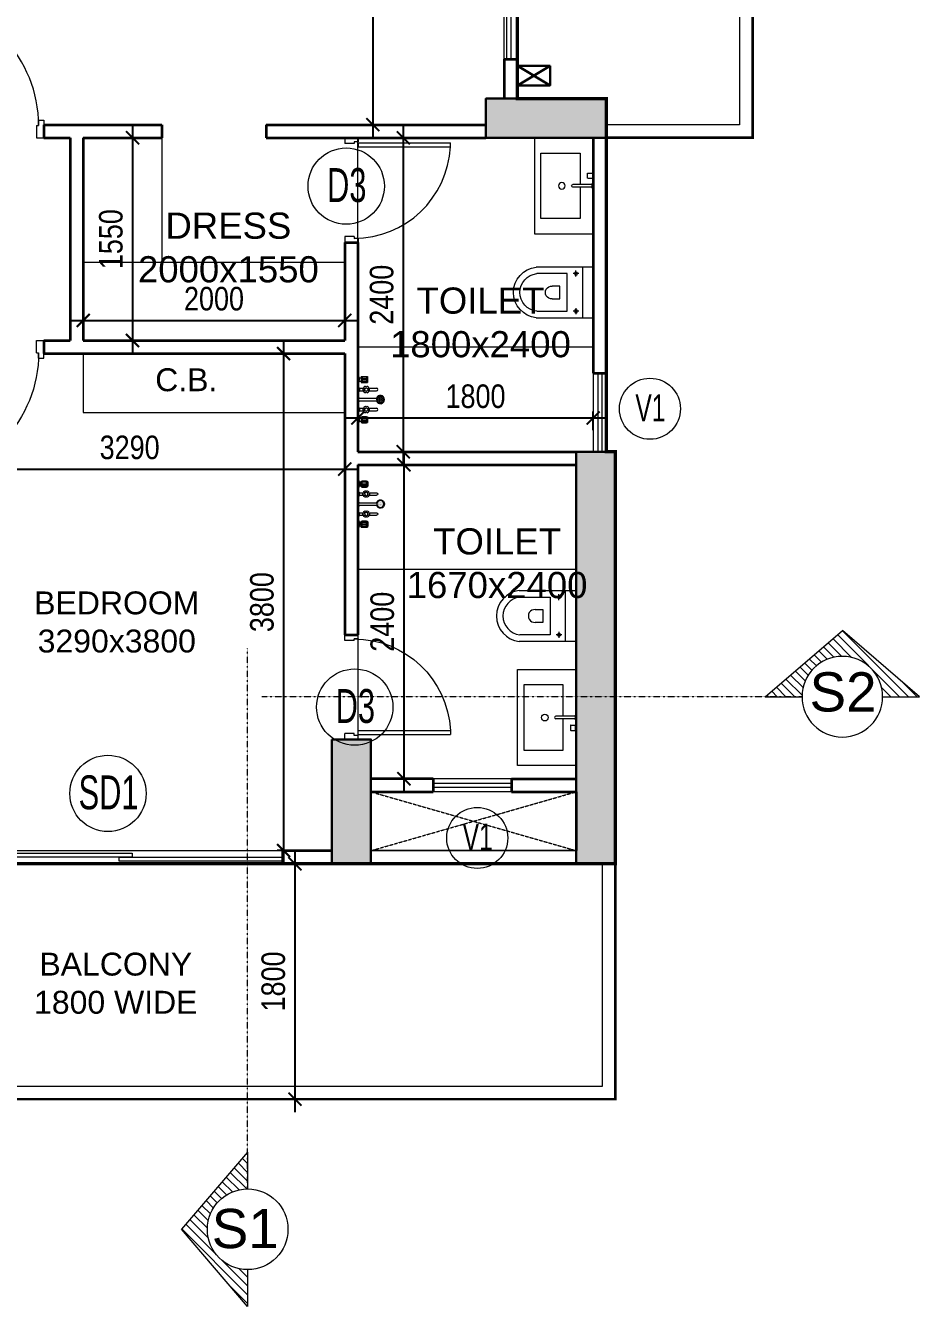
# Model space of a CAD drawing. Header units: millimetres. Extents: x 3650 to 49311, y 3096 to 28325.
# Drawn here: x 42476 to 49311, y 3096 to 12888 of the extents above; entities that cross this region are included whole.
import ezdxf
from ezdxf.enums import TextEntityAlignment as Align

# ---------------------------------------------------------------- set-up
doc = ezdxf.new("R2010")
doc.units = ezdxf.units.MM
doc.linetypes.add('DASHDOT', pattern=[1, 0.5, -0.25, 0, -0.25])
doc.linetypes.add('HIDDEN', pattern=[0.375, 0.25, -0.125])
for name, color, linetype, lineweight in [('-cutout', 30, 'Continuous', 30), ('13SC1', 7, 'Continuous', 15), ('25GR1', 7, 'Continuous', 15), ('DIM', 23, 'Continuous', 25), ('DIM 02', 13, 'Continuous', 15), ('DOOR', 36, 'Continuous', 15), ('FIXTURE', 8, 'Continuous', 9), ('FURNITURE', 251, 'Continuous', 9), ('GPMTAG', 7, 'Continuous', 15), ('HATCH', 8, 'Continuous', 13), ('Railing', 34, 'Continuous', 20), ('S-COLUMN HATCH', 254, 'Continuous', 13), ('S-TYPICAL COLUMN', 240, 'Continuous', 30), ('SECTION LINE', 7, 'DASHDOT', 35), ('TEXT', 7, 'Continuous', 20), ('WALL', 40, 'Continuous', 35), ('WIN', 142, 'Continuous', 20)]:
    doc.layers.add(name, color=color, linetype=linetype, lineweight=lineweight)
doc.layers.add('AREA', color=1, linetype='Continuous')
doc.styles.add('ARIAL-NARROW', font='')
doc.styles.get("Standard").update_dxf_attribs({"font": 'arial.ttf'})
doc.styles.add('STYOTY', font='ROMANS.shx', dxfattribs={"width": 0.65, "height": 200})
doc.styles.get('ARIAL-NARROW').set_extended_font_data('Arial Narrow')
doc.dimstyles.new('MM 75', dxfattribs={"dimscale": 100, "dimtxt": 1.8, "dimasz": 1, "dimexe": 0.5, "dimexo": 0.5, "dimgap": 0.75, "dimtad": 1, "dimdec": 4, "dimdsep": 46, "dimtxsty": 'ARIAL-NARROW', "dimblk": 'ARCHTICK', "dimcen": -3, "dimdle": 1, "dimadec": 0, "dimazin": 0, "dimtfac": 1, "dimtdec": 4, "dimtofl": 0, "dimtmove": 1, "dimatfit": 3, "dimfxl": 1, "dimtolj": 1, "dimtzin": 0, "dimlwd": -1, "dimlwe": -1, "dimarcsym": 0})

# ---------------------------------------------------------------- blocks, each defined once
blk = doc.blocks.new('G$C249D5FE5')
at = {"layer": 'S-COLUMN HATCH'}
h = blk.add_hatch(color=256, dxfattribs=at)
h.dxf.hatch_style = 1
h.paths.add_polyline_path([(41044.99999999907, 5575.000000041153), (41965.00000001781, 5575.000000041153), (41965.00000001781, 5875.000000041153), (41044.99999999907, 5875.000000041153)])
h = blk.add_hatch(color=256, dxfattribs=at)
h.dxf.hatch_style = 1
h.paths.add_polyline_path([(41735.00000005018, 25.00000002107117), (41735.00000001665, 325), (41735.00000003341, 333.0325292823254), (41735.00000003341, 3175.000000020838), (42035.00000006671, 3175.000000020838), (42035.00000003341, 25.00000002083834)])
h = blk.add_hatch(color=256, dxfattribs=at)
h.dxf.hatch_style = 1
h.paths.add_polyline_path([(39864.99999999965, 975.0000000413274), (39864.99999999965, 25.0000000410364), (40164.99999999965, 25.0000000410364), (40164.99999999965, 975.0000000413274)])
at = {"layer": 'S-TYPICAL COLUMN', "ltscale": 500}
for points, elevation in [([(41045.00000001711, 5575.000000041153), (41965.00000003574, 5575.000000041153), (41965.00000003574, 5875.000000041153), (41045.00000001711, 5875.000000041153)], 1.222186256200075e-06), ([(41735.00000005018, 25.00000002107117), (41735.00000001665, 325), (41735.00000003341, 333.0325292823254), (41735.00000003341, 3175.000000020838), (42035.00000006671, 3175.000000020838), (42035.00000003341, 25.00000002083834)], -1.227176194388917e-06), ([(39864.99999999965, 975.0000000413274), (39864.99999999965, 25.0000000410364), (40164.99999999965, 25.0000000410364), (40164.99999999965, 975.0000000413274)], -4.981356411191804e-09)]:
    blk.add_lwpolyline(points, close=True, dxfattribs=dict(at, elevation=elevation))
blk = doc.blocks.new('G$C9D36F7FA')
at = {"lineweight": 5}
h = blk.add_hatch(dxfattribs=at)
h.set_pattern_fill('ANSI31', color=256, scale=500, angle=360)
h.set_pattern_definition([(44.99999999999997, (-4917609.585652242, 768809.96223572), (-44.19417382415923, 44.19417382415923), [])])
h.paths.add_polyline_path([(-407.6717334657442, 2.328306436538696e-10, -0.9999999999991432), (407.6717334666755, 2.328306436538696e-10), (779.1790389625821, 1.746229827404022e-10), (2.328306436538696e-10, 670.0950009051012), (-779.1790389621165, 2.328306436538696e-10)])
at = {"linetype": 'Continuous', "lineweight": 15}
for p, q in [((-779.1790389621165, 5.820766091346741e-11), (2.328306436538696e-10, 670.0950009049266)), ((779.1790389625821, 5.820766091346741e-11), (2.328306436538696e-10, 670.0950009049266)), ((-407.6717334657442, 5.820766091346741e-11), (-779.1790389621165, 5.820766091346741e-11))]:
    blk.add_line(p, q, dxfattribs=at)
at = {"linetype": 'DASHDOT', "lineweight": 15}
blk.add_line((407.6717334666755, 5.820766091346741e-11), (5870.115520885913, 1.164153218269348e-10), dxfattribs=at)
at = {"linetype": 'Continuous', "lineweight": 15}
blk.add_circle((2.328306436538696e-10, 5.820766091346741e-11), 407.671733465977, dxfattribs=at)
at = {"layer": 'SECTION LINE', "linetype": 'Continuous', "lineweight": 15}
blk.add_line((779.1790389625821, 5.820766091346741e-11), (407.6717334666755, 5.820766091346741e-11), dxfattribs=at)
blk = doc.blocks.new('G$C005EB345')
at = {"layer": 'SECTION LINE', "linetype": 'Continuous', "lineweight": 15, "yscale": 0.7562500000000001, "zscale": 0.7562500000000001}
for p, xscale, rotation in [((-877.3045356560033, 8272.599169912894, 3.261135186691952e-06), -0.7562500000000001, 359.9999999999997), ((-5425.044053486316, 4200.882600991579, -5.013082484530559e-09), 0.7562500000000001, 90.00000000000037)]:
    blk.add_blockref('G$C9D36F7FA', p, dxfattribs=dict(at, xscale=xscale, rotation=rotation))
at = {"layer": 'SECTION LINE', "linetype": 'Continuous', "lineweight": 15, "char_height": 300, "attachment_point": 2}
for s, insert, width in [('\\pxqc;S2', (-871.723301427206, 8459.64674177274, -17.89287672020429), 125), ('\\pxqc;S1', (-5443.469644743484, 4357.006149236753, -17.89287998635256), 613.6020253577735)]:
    blk.add_mtext(s, dxfattribs=dict(at, insert=insert, width=width))
blk = doc.blocks.new('otyd')
at = {"layer": '13SC1', "color": 7}
blk.add_circle((0, -1.455191522836685e-11), 250, dxfattribs=at)
at = {"layer": '25GR1', "color": 1, "true_color": 0xf00000, "style": 'STYOTY', "width": 0.65, "flags": 1}
for tag, p in [('01', (0, -94.23371437488095)), ('02', (3.236425106180832, -587.900374641591))]:
    blk.add_attdef(tag, text='', height=200, dxfattribs=at).set_placement(p, align=Align.CENTER)
blk = doc.blocks.new('d900')
for p, q in [((42.4066579581704, 115), (42.4066579581704, 908.9159639920108)), ((77.4066579581704, 908.9159639920108), (42.4066579581704, 908.9159639920108)), ((77.4066579581704, 115), (77.4066579581704, 908.9159639920108)), ((0, 115), (35, 115)), ((0, 115), (0, 0)), ((35, 115), (35, 80)), ((42.4066579581704, 115), (77.4066579581704, 115)), ((865, 115), (865, 80)), ((865, 115), (900, 115)), ((900, 115), (900, 0)), ((0, 0), (50, 0)), ((35, 80), (50, 80)), ((50, 80), (50, 0)), ((850, 80), (865, 80)), ((850, 80), (850, 0)), ((850, 0), (900, 0))]:
    blk.add_line(p, q)
blk.add_arc((35, 80), 829.9999999999999, 0, 87.07134834788572)
blk = doc.blocks.new('A$C244377D7')
at = {"layer": 'FIXTURE', "lineweight": 0}
h = blk.add_hatch(dxfattribs=at)
h.set_pattern_fill('DOTS', color=251, scale=100, style=0)
h.set_pattern_definition([(0, (-131374.4174283967, 61418.39553959687), (3.125, 6.25), [0, -6.25])])
h.paths.add_polyline_path([(4.98742592520284, 185.2777934999249, 1), (58.87631481409335, 185.2777934999249, 1)])
at = {"layer": 'FIXTURE'}
for p, q in [((137.3485370561829, 360.9722379443047), (130.9596481606713, 360.9722379443047)), ((130.9596481606713, 316.250015722173), (130.9596481606713, 360.9722379443047)), ((137.3485370561829, 316.250015722173), (130.9596481606713, 316.250015722173)), ((172.4874259516946, 362.5694601665526), (137.3485370561829, 362.5694601665526)), ((137.3485370561829, 314.6527934999249), (137.3485370561829, 362.5694601665526)), ((172.4874259516946, 314.6527934999249), (137.3485370561829, 314.6527934999249)), ((172.4874259516946, 314.6527934999249), (172.4874259516946, 362.5694601665526)), ((178.8763148174039, 360.9722379443047), (172.4874259516946, 360.9722379443047)), ((178.8763148174039, 316.250015722173), (172.4874259516946, 316.250015722173)), ((178.8763148174039, 316.250015722173), (178.8763148174039, 360.9722379443047)), ((192.6428844616166, 351.3889046110489), (178.8763148174039, 351.3889046110489)), ((192.6428844616166, 325.8333490554287), (178.8763148174039, 325.8333490554287)), ((198.0429815039388, 370.5555712776768), (204.4318703696481, 370.5555712776768)), ((198.0429815039388, 306.6666823888009), (198.0429815039388, 370.5555712776768)), ((198.0429815039388, 306.6666823888009), (204.4318703696481, 306.6666823888009)), ((204.4318703696481, 306.6666823888009), (204.4318703696481, 370.5555712776768)), ((123.9441612646333, 271.5277934999249), (60.6818703696481, 271.5277934999249)), ((123.9441612646333, 252.3611268331806), (60.6818703696481, 252.3611268331806)), ((191.654092608427, 271.5277934999249), (157.1418017432443, 271.5277934999249)), ((191.654092608427, 252.3611268331806), (157.1418017432443, 252.3611268331806)), ((198.8323068604221, 274.7222379443047), (191.654092608427, 274.7222379443047)), ((191.654092608427, 249.1666823888008), (191.654092608427, 274.7222379443047)), ((198.239749161934, 268.3333490554287), (191.654092608427, 268.3333490554287)), ((198.239749161934, 255.5555712776768), (191.654092608427, 255.5555712776768)), ((198.8323068604221, 249.1666823888008), (191.654092608427, 249.1666823888008)), ((191.654092608427, 194.8611268331806), (191.654092608427, 198.0555712776768)), ((198.8323068604221, 198.0555712776768), (191.654092608427, 198.0555712776768)), ((201.2374259516946, 287.500015722173), (204.4318703696481, 287.500015722173)), ((201.2374259516946, 236.3889046110489), (201.2374259516946, 287.500015722173)), ((201.2374259516946, 236.3889046110489), (204.4318703696481, 236.3889046110489)), ((201.2374259516946, 210.8333490554287), (204.4318703696481, 210.8333490554287)), ((204.4318703696481, 236.3889046110489), (204.4318703696481, 287.500015722173)), ((204.4318703696481, 159.7222379443046), (204.4318703696481, 210.8333490554287)), ((123.9441612646333, 118.1944601665527), (60.6818703696481, 118.1944601665527)), ((123.9441612646333, 99.02779349992487), (60.6818703696481, 99.02779349992487)), ((191.654092608427, 194.8611268331806), (62.40492820594226, 194.8611268331806)), ((191.654092608427, 175.6944601665527), (62.40492820594226, 175.6944601665527)), ((191.654092608427, 118.1944601665527), (157.1418017432443, 118.1944601665527)), ((191.654092608427, 99.02779349992487), (157.1418017432443, 99.02779349992487)), ((191.654092608427, 172.5000157221729), (191.654092608427, 175.6944601665527)), ((198.8323068604221, 172.5000157221729), (191.654092608427, 172.5000157221729)), ((198.8323068604221, 121.3889046110489), (191.654092608427, 121.3889046110489)), ((191.654092608427, 95.8333490554287), (191.654092608427, 121.3889046110489)), ((198.239749161934, 115.0000157221729), (191.654092608427, 115.0000157221729)), ((198.239749161934, 102.2222379443046), (191.654092608427, 102.2222379443046)), ((201.2374259516946, 159.7222379443046), (204.4318703696481, 159.7222379443046)), ((201.2374259516946, 83.05557127767679), (201.2374259516946, 134.1666823888008)), ((204.4318703696481, 134.1666823888008), (201.2374259516946, 134.1666823888008)), ((204.4318703696481, 83.05557127767679), (204.4318703696481, 134.1666823888008)), ((137.3485370561829, 54.30557127767679), (130.9596481606713, 54.30557127767679)), ((130.9596481606713, 9.583349055428696), (130.9596481606713, 54.30557127767679)), ((137.3485370561829, 9.583349055428696), (130.9596481606713, 9.583349055428696)), ((137.3485370561829, 7.986126833180605), (137.3485370561829, 55.90279349992488)), ((172.4874259516946, 55.90279349992488), (137.3485370561829, 55.90279349992488)), ((172.4874259516946, 7.986126833180605), (137.3485370561829, 7.986126833180605)), ((172.4874259516946, 7.986126833180605), (172.4874259516946, 55.90279349992488)), ((178.8763148174039, 54.30557127767679), (172.4874259516946, 54.30557127767679)), ((178.8763148174039, 9.583349055428696), (172.4874259516946, 9.583349055428696)), ((178.8763148174039, 9.583349055428696), (178.8763148174039, 54.30557127767679)), ((192.6428844616166, 44.72223794430464), (178.8763148174039, 44.72223794430464)), ((192.6428844616166, 19.16668238880084), (178.8763148174039, 19.16668238880084)), ((198.8323068604221, 95.8333490554287), (191.654092608427, 95.8333490554287)), ((198.0429815039388, 63.88890461104891), (204.4318703696481, 63.88890461104891)), ((198.0429815039388, 1.57221729751e-05), (198.0429815039388, 63.88890461104891)), ((198.0429815039388, 1.57221729751e-05), (204.4318703696481, 1.57221729751e-05)), ((204.4318703696481, 83.05557127767679), (201.2374259516946, 83.05557127767679)), ((204.4318703696481, 63.88890461104891), (204.4318703696481, 1.57221729751e-05))]:
    blk.add_line(p, q, dxfattribs=at)
at = {"layer": 'FIXTURE', "color": 251, "lineweight": 0}
for p, q in [((137.3485370561829, 356.5909601088424), (172.4874259516946, 356.5909601088424)), ((137.3485370561829, 344.8314268793256), (172.4874259516946, 344.8314268793256)), ((137.3485370561829, 332.3908267870356), (172.4874259516946, 332.3908267870356)), ((137.3485370561829, 320.6312935575188), (172.4874259516946, 320.6312935575188)), ((137.3485370561829, 49.92429344209813), (172.4874259516946, 49.92429344209813)), ((137.3485370561829, 38.16476021269772), (172.4874259516946, 38.16476021269772)), ((137.3485370561829, 25.72416012040776), (172.4874259516946, 25.72416012040776)), ((137.3485370561829, 13.96462689089094), (172.4874259516946, 13.96462689089094))]:
    blk.add_line(p, q, dxfattribs=at)
blk.add_circle((31.9318703696481, 185.2777934999249), 26.94444444444525, dxfattribs=at)
at = {"layer": 'FIXTURE'}
for centre in [(140.5429815039388, 261.9444601665527), (140.5429815039388, 108.6111268331806)]:
    blk.add_circle(centre, 12.77777777777777, dxfattribs=at)
for centre, radius, start, end in [((207.6263148174039, 338.6111268331806), 79.8611111111111, 163.7397952195842, 196.2602047804158), ((274.7096481606714, 338.6111268331806), 83.05555555555554, 157.3801353135047, 202.6198646864954), ((31.9318703696481, 185.2777934999249), 31.94444444444445, 17.4576032169238, 342.5423967830762), ((60.6818703696481, 261.9444601665527), 9.583333333333332, 90, 270), ((140.5429815039388, 261.9444601665527), 25.55555555555555, 168.1948726610721, 191.8051273389279), ((117.0913888797513, 266.8459435517943), 1.59722222222222, 80.48731402098244, 168.1948726610721), ((117.0913888797513, 257.0429767813112), 1.59722222222222, 191.8051273389279, 279.5126859790175), ((118.4112211749307, 274.7222379443047), 6.388888888888888, 260.4873140209826, 39.51268496400424), ((118.4112211749307, 249.1666823888008), 6.388888888888888, 320.4873150359957, 99.51268597901758), ((124.5723760411492, 279.803393447939), 1.59722222222222, 131.8051258692232, 219.5126849640042), ((124.5723760411492, 244.08552688505), 1.59722222222222, 140.4873150359957, 228.1948741307767), ((140.5429815039388, 261.9444601665527), 25.55555555555555, 108.1948722778884, 131.8051258692232), ((140.5429815039388, 261.9444601665527), 25.55555555555555, 228.1948741307767, 251.8051277221116), ((133.0619943127385, 284.7048768331806), 1.59722222222222, 20.48731527627258, 108.1948722778884), ((133.0619943127385, 239.1840434999249), 1.59722222222222, 251.8051277221116, 339.5126847237274), ((140.5429815039388, 287.500015722173), 6.388888888888888, 200.4873152762726, 339.5126847237274), ((140.5429815039388, 236.3889046110489), 6.388888888888888, 20.48731527627258, 159.5126847237274), ((148.023968695139, 284.7048768331806), 1.59722222222222, 71.80512772211154, 159.5126847237274), ((148.023968695139, 239.1840434999249), 1.59722222222222, 200.4873152762726, 288.1948722778885), ((140.5429815039388, 261.9444601665527), 25.55555555555555, 48.19487413077673, 71.80512772211154), ((140.5429815039388, 261.9444601665527), 25.55555555555555, 288.1948722778885, 311.8051258692232), ((162.6747418031446, 274.7222379443047), 6.388888888888888, 140.4873150359957, 279.5126859790175), ((162.6747418031446, 249.1666823888008), 6.388888888888888, 80.48731402098244, 219.5126849640042), ((156.513586936926, 279.803393447939), 1.59722222222222, 320.4873150359957, 48.19487413077673), ((156.513586936926, 244.08552688505), 1.59722222222222, 311.8051258692232, 39.51268496400424), ((163.9945741281261, 266.8459435517943), 1.59722222222222, 11.80512733892791, 99.51268597901758), ((163.9945741281261, 257.0429767813112), 1.59722222222222, 260.4873140209826, 348.1948726610719), ((140.5429815039388, 261.9444601665527), 25.55555555555555, 348.1948726610719, 11.80512733892791), ((301.8624259516947, 261.9444601665527), 103.8194444444444, 165.7499673780304, 194.2500326219696), ((301.8624259516947, 185.2777934999249), 103.8194444444444, 165.7499673780304, 172.9302858699773), ((60.6818703696481, 108.6111268331806), 9.583333333333332, 90, 270), ((140.5429815039388, 108.6111268331806), 25.55555555555555, 168.1948726610721, 191.8051273389279), ((117.0913888797513, 113.5126102184222), 1.59722222222222, 80.48731402098244, 168.1948726610721), ((117.0913888797513, 103.709643447939), 1.59722222222222, 191.8051273389279, 279.5126859790175), ((118.4112211749307, 121.3889046110489), 6.388888888888888, 260.4873140209826, 39.51268496400424), ((118.4112211749307, 95.8333490554287), 6.388888888888888, 320.4873150359957, 99.51268597901758), ((124.5723760411492, 126.4700601145668), 1.59722222222222, 131.8051258692232, 219.5126849640042), ((140.5429815039388, 108.6111268331806), 25.55555555555555, 108.1948722778884, 131.8051258692232), ((133.0619943127385, 131.3715434999249), 1.59722222222222, 20.48731527627258, 108.1948722778884), ((140.5429815039388, 134.1666823888008), 6.388888888888888, 200.4873152762726, 339.5126847237274), ((148.023968695139, 131.3715434999249), 1.59722222222222, 71.80512772211154, 159.5126847237274), ((140.5429815039388, 108.6111268331806), 25.55555555555555, 48.19487413077673, 71.80512772211154), ((162.6747418031446, 121.3889046110489), 6.388888888888888, 140.4873150359957, 279.5126859790175), ((162.6747418031446, 95.8333490554287), 6.388888888888888, 80.48731402098244, 219.5126849640042), ((156.513586936926, 126.4700601145668), 1.59722222222222, 320.4873150359957, 48.19487413077673), ((163.9945741281261, 113.5126102184222), 1.59722222222222, 11.80512733892791, 99.51268597901758), ((163.9945741281261, 103.709643447939), 1.59722222222222, 260.4873140209826, 348.1948726610719), ((140.5429815039388, 108.6111268331806), 25.55555555555555, 348.1948726610719, 11.80512733892791), ((301.8624259516947, 108.6111268331806), 103.8194444444444, 165.7499673780304, 194.2500326219696), ((301.8624259516947, 185.2777934999249), 103.8194444444444, 187.0697141300226, 194.2500326219696), ((124.5723760411492, 90.75219355179432), 1.59722222222222, 140.4873150359957, 228.1948741307767), ((140.5429815039388, 108.6111268331806), 25.55555555555555, 228.1948741307767, 251.8051277221116), ((207.6263148174039, 31.94446016655275), 79.8611111111111, 163.7397952195842, 196.2602047804158), ((133.0619943127385, 85.85071016655276), 1.59722222222222, 251.8051277221116, 339.5126847237274), ((140.5429815039388, 83.05557127767679), 6.388888888888888, 20.48731527627258, 159.5126847237274), ((148.023968695139, 85.85071016655276), 1.59722222222222, 200.4873152762726, 288.1948722778885), ((140.5429815039388, 108.6111268331806), 25.55555555555555, 288.1948722778885, 311.8051258692232), ((156.513586936926, 90.75219355179432), 1.59722222222222, 311.8051258692232, 39.51268496400424), ((274.7096481606714, 31.94446016655275), 83.05555555555554, 157.3801353135047, 202.6198646864954)]:
    blk.add_arc(centre, radius, start, end, dxfattribs=at)
blk = doc.blocks.new('A$C16165736')
at = {"ltscale": 0.1}
for p, q in [((4.999839765475369, 427.4996914306193), (-0.0001602346083018, 427.4996943429718)), ((4.999860734526006, 463.4996914302455), (-0.0001392655240124, 463.4996943425685)), ((4.999861899552342, 465.4996914305669), (4.999838600505426, 425.4996914301837)), ((41.49983860023438, 425.4996701697692), (4.999838600505426, 425.4996914301837)), ((41.49986189925221, 465.4996701702653), (4.999861899552342, 465.4996914305669)), ((42.4998391829922, 426.4996695876439), (42.49986131695639, 464.4996695876488)), ((-0.0002056676430584, 349.4996943430101), (5.999794332154123, 349.4996908481876)), ((-0.000184698648809, 385.4996943425789), (5.999815301236593, 385.4996908476423)), ((6.999794914887388, 350.4996902653802), (6.999814718968989, 384.4996902655083)), ((6.999799283457833, 357.9996902656003), (155.9972481965542, 357.9996034783271)), ((6.999810350396728, 376.9996902652897), (155.9972592636049, 376.9996034780179))]:
    blk.add_line(p, q, dxfattribs=at)
at = {"ltscale": 0.1, "flags": 128}
blk.add_lwpolyline([(0.005192052340135001, 734.9996426468367), (450.0000259422231, 734.9994231779073), (449.9995305791961, -0.0007236047968036), (0.0046966940863058, -0.0005041368131059999), (0.005216929001778894, 734.9996426468246)], close=True, dxfattribs=at)
blk.add_lwpolyline([(99.99980187793426, 357.9996360953878), (99.99957142997393, 117.4996161018021), (399.9995393793752, 117.4993497866644), (400.0000171420659, 617.4993497864203), (100.0000491925511, 617.4996161016443), (99.99981874457994, 376.9996360952168)], dxfattribs=at)
at = {"ltscale": 0.1}
blk.add_circle((239.9998048167526, 367.4995392869778), 26.00000000003, dxfattribs=at)
for centre, radius, start, end in [((41.49983918264661, 426.499670170086), 1, 269.9999666266467, 359.9999666266467), ((41.4998613166963, 464.4996701700907), 1, 359.9999666266467, 89.99996662664671), ((5.999794914654558, 350.4996908478515), 1, 269.9999666266467, 359.9999666266467), ((5.999814718737071, 384.4996908479502), 1, 359.9999666266467, 89.99996662664671), ((155.9972537301246, 367.4996034780443), 9.5, 269.9999666266467, 89.99996662664671)]:
    blk.add_arc(centre, radius, start, end, dxfattribs=at)
blk = doc.blocks.new('A-CL9-P-Plans$0$level-10$0$wc hdsfgkjshgkjfgkjdghjkfgh_1_3')
at = {"layer": 'FIXTURE'}
for p, q in [((-0.7629286087467336, 1.819e-12), (-0.7629286087467336, -1.711191312476148)), ((0.7629286087467336, -1.819e-12), (-0.7629286087467336, 1.819e-12)), ((-0.7629286087467336, -0.3216096457472304), (0.7629286087467336, -0.3216096457472304)), ((0.7629286087467336, -1.711191312476148), (0.7629286087467336, -1.819e-12)), ((-0.5663566270959564, -0.7862879271833664), (-0.5663566270959564, -1.698572647239051)), ((0.5663566270959564, -0.7862879271870044), (-0.5663566270959564, -0.7862879271833664)), ((0.5663566270959564, -1.698572647239051), (0.5663566270959564, -0.7862879271870044))]:
    blk.add_line(p, q, dxfattribs=at)
at = {"layer": 'FIXTURE', "lineweight": 13}
for p, q in [((-0.4774558318866184, -0.5181816275478923), (-0.6552574223052944, -0.5181816275478923)), ((-0.5663566270959564, -0.4292800543120393), (-0.5663566270959564, -0.6070832007797435)), ((0.4774558318866184, -0.5181816275478923), (0.6552574223052944, -0.5181816275478923)), ((0.5663566270959564, -0.4292800543120393), (0.5663566270959564, -0.6070832007797435)), ((-0.1927565895573935, -1.00892576874903), (-0.1927565895573935, -1.233178603781925)), ((0.192983134361566, -1.008925768752669), (-0.1927565895573935, -1.00892576874903)), ((0.192983134361566, -1.233178603785562), (0.192983134361566, -1.008925768752669))]:
    blk.add_line(p, q, dxfattribs=at)
at = {"layer": 'FIXTURE', "extrusion": (0, 0, -1)}
for centre, radius in [((0.5663566270959564, -0.5181816275435267), 0.048369364127508), ((-0.5663566270959564, -0.5181816275435267), 0.0483693641269892)]:
    blk.add_circle(centre, radius, dxfattribs=at)
at = {"layer": 'FIXTURE', "lineweight": 13, "extrusion": (0, 0, -1)}
blk.add_arc((-0.0001132724020863, -1.245996360679415), 0.1932953144074154, 176.197824714886, 3.802175285654257, dxfattribs=at)
at = {"layer": 'FIXTURE', "extrusion": (0, 0, -1)}
for centre, radius, start, end in [((0, -1.633083517992053), 0.7669164820665177, 185.8455127250935, 354.1544872749065), ((0, -1.633325362905452), 0.5701026551443855, 186.5718053409012, 353.4281946590986)]:
    blk.add_arc(centre, radius, start, end, dxfattribs=at)
blk = doc.blocks.new('G$C30D462EE')
at = {"layer": 'DOOR', "ltscale": 0.6}
for p, q in [((-1219.999999999302, 7400.000000000058), (-1219.999999999302, 8200.000000000058)), ((-1219.999999999534, 4399.999999999971), (-1219.999999999534, 3600.000000000233, -1.943889999999688e-09))]:
    blk.add_line(p, q, dxfattribs=at)
at = {"layer": 'FIXTURE'}
for p, q in [((450.0000000341097, 6899.999999999913, -1.222186256200075e-06), (-1219.999999999534, 6899.999999998952)), ((579.999885487603, 5200.000000000058), (-1219.999999999534, 5200.00000000099))]:
    blk.add_line(p, q, dxfattribs=at)
at = {"layer": 'FURNITURE'}
for p, q in [((-3319.999999999534, 5699.999999999971), (-1319.999999999534, 5699.999999999971)), ((-3319.999999999534, 5249.999999999971), (-3319.999999999534, 5699.999999999971)), ((-3320, 4549.999999999971), (-1319.999999999534, 4549.999999999971)), ((-2720, 3599.999999999971), (-2720, 4549.999999999971))]:
    blk.add_line(p, q, dxfattribs=at)
at = {"layer": 'HATCH', "linetype": 'Continuous'}
for p, q in [((-1119.999999999651, 9150.000000000087), (450.0000000338769, 9150)), ((450.0000000338769, 9050), (-1119.999999999651, 9050.000000000087))]:
    blk.add_line(p, q, dxfattribs=at)
at = {"layer": 'HATCH', "linetype": 'HIDDEN'}
for p, q in [((-1119.999999998952, 9049.99999999997), (450.0000000341097, 8600)), ((-1119.999999999185, 8600), (450.0000000341097, 9050))]:
    blk.add_line(p, q, dxfattribs=at)
at = {"layer": 'Railing'}
for p, q in [((-8709.99999998149, 10949.99999999983, -1.222186256200075e-06), (750.0000000341097, 10949.99999999997, -1.222186256200075e-06)), ((750.0000000341097, 9150.000000000757, -1.222186256200075e-06), (750.0000000341097, 10949.99999999997, -1.222186256200075e-06)), ((-8609.99999998149, 10849.99999999983, -1.222186256200075e-06), (650.0000000341097, 10849.99999999997, -1.222186256200075e-06)), ((650.0000000341097, 10849.99999999997, -1.222186256200075e-06), (650.0000000353903, 9150.000000020897, -1.222186256200075e-06)), ((1799.999999999767, 3600), (680.0000000004657, 3600)), ((1799.999999999767, 0), (1799.999999999767, 3600)), ((1699.999999999767, 3500), (680.0000000004657, 3500)), ((1699.999999999767, 100), (1699.999999999767, 3500))]:
    blk.add_line(p, q, dxfattribs=at)
at = {"layer": 'WALL'}
for p, q in [((-1794.999999999767, 9149.99999999997), (-1419.999999999651, 9150.000000000087, -1.222186256200075e-06)), ((-1794.999999999767, 9049.99999999997), (-1794.999999999767, 9149.99999999997)), ((-1795, 9049.99999999997), (-1419.999999999651, 9049.99999999997, -1.222186256200075e-06)), ((450.0000000338769, 8600), (450.0000000338769, 9050)), ((-1119.999999999651, 8600), (-644.9999999995343, 8600)), ((-644.9999999995343, 8500), (-644.9999999995343, 8600)), ((-44.99999999953434, 8600), (450.0000000338769, 8600)), ((-44.99999999953434, 8500), (-44.99999999953434, 8600)), ((-644.9999999995343, 8500, -1.222186256200075e-06), (-1119.999999999651, 8500, -1.222186256200075e-06)), ((-44.99999999953434, 8500, -1.222186256200075e-06), (450.0000000341097, 8500, -1.222186256200075e-06)), ((-1319.999999999534, 5249.999999999971), (-1319.999999999767, 7400.000000000058)), ((-1319.999999999767, 7400.000000000058), (-1219.999999999302, 7400.000000000058)), ((-1219.999999999534, 6099.999999999971), (-1219.999999999302, 7400.000000000058)), ((-1219.999999999534, 6099.999999999971), (-1219.999999999767, 6649.999999999971)), ((-1219.999999999767, 6099.999999999971), (450.0000000341097, 6100)), ((-1219.999999999534, 4399.999999999971), (-1219.999999999534, 5999.999999999971)), ((-1219.999999999534, 5999.999999999971), (450.0000000341097, 5999.999999999971, -1.222186256200075e-06)), ((580.0000000004657, 3600), (580.0000000004657, 5400)), ((580.0000000004657, 5400), (680.0000000006985, 5400)), ((680.0000000004657, 3600, -1.222186256200075e-06), (680.0000000004657, 5400)), ((-3620, 5249.999999999971), (-1319.999999999767, 5249.999999999971)), ((-3620, 5149.999999999971), (-3620, 5249.999999999971)), ((-3620, 5149.999999999971), (-3420, 5149.999999999971)), ((-3420, 3599.999999999971), (-3420, 5149.999999999971)), ((-3320, 5149.999999999971), (-1319.999999999767, 5149.999999999971)), ((-3320, 3599.999999999971), (-3320, 5149.999999999971)), ((-1319.999999999534, 4399.999999999971), (-1319.999999999534, 5149.999999999971)), ((-1319.999999999534, 4399.999999999971), (-1219.999999999534, 4399.999999999971)), ((-3620.000000000233, 3599.999999999942, -1.219633187325076e-06), (-3420, 3599.999999999971)), ((-3620.000000000233, 3499.999999999942, -1.219633187325076e-06), (-3620.000000000233, 3599.999999999942, -1.219633187325076e-06)), ((-3320, 3599.999999999971), (-2719.999999999534, 3599.999999999971)), ((-2719.999999999534, 3499.999999999971), (-2719.999999999534, 3599.999999999971)), ((-1919.999999999534, 3599.999999999971), (-239.9999999821885, 3599.999999999971, -1.222186256200075e-06)), ((-1919.999999999534, 3499.999999999971), (-1919.999999999534, 3599.999999999971)), ((-3620.000000000233, 3499.999999999942, -1.219633187325076e-06), (-2719.999999999534, 3499.999999999971)), ((-1919.999999999534, 3499.999999999971), (-239.9999999821885, 3500)), ((-100.0000000002328, 3000), (-100.0000000001164, 3299.999999999971)), ((-2.328306436538696e-10, 2999.999999999942), (-1.164153218269348e-10, 3299.999999999971)), ((-100, 3000), (0, 3000))]:
    blk.add_line(p, q, dxfattribs=at)
at = {"layer": 'WIN'}
for p, q in [((-4194.999999999767, 9149.99999999997), (-1794.999999999767, 9149.99999999997)), ((-4194.999999999767, 9049.99999999997), (-1794.999999999767, 9049.99999999997)), ((-44.99999999953434, 8600), (-644.9999999995343, 8600)), ((-644.9999999995343, 8565), (-44.99999999953434, 8565)), ((-644.9999999995343, 8535), (-44.99999999953434, 8535)), ((-44.99999999953434, 8500), (-644.9999999995343, 8500)), ((580.0000000004657, 5400), (580.0000000004657, 6000)), ((615.0000000004657, 5400), (615.0000000004657, 6000)), ((645.0000000004657, 5400), (645.0000000004657, 6000)), ((680.0000000004657, 5400), (680.0000000004657, 6000)), ((-100.0000000002328, 3000), (-100.0000000002328, 600)), ((-2.328306436538696e-10, 3000), (-2.328306436538696e-10, 600))]:
    blk.add_line(p, q, dxfattribs=at)
for points in [[(-1794.999999999767, 9100.000000000204), (-1794.999999999767, 9130.000000000204), (-3044.999999999767, 9130.000000000204), (-3044.999999999767, 9100.000000000204)], [(-2944.999999999767, 9069.99999999997), (-2944.999999999767, 9099.99999999997), (-4194.999999999767, 9099.99999999997), (-4194.999999999767, 9069.99999999997)], [(-80.00000000023283, 1750), (-50.00000000023283, 1750), (-50.00000000023283, 3000), (-80.00000000023283, 3000)]]:
    blk.add_lwpolyline(points, close=True, dxfattribs=at)
at = {"layer": 'DOOR', "ltscale": 0.6}
for p, xscale, yscale, zscale, rotation in [((-1319.999999999767, 8199.999999999825), 0.8888888888886131, 0.8888888888886131, 0.8888888888886131, 270), ((-1319.999999999534, 3600.000000000233, -1.946559999999512e-09), -0.8888888888886131, 0.8888888888886131, 0.8888888888886131, 270), ((-4670.000000000233, 3599.999999999942, -1.222188047325075e-06), -1.166666666666667, 1.166666666666667, 1.166666666666667, 180)]:
    blk.add_blockref('d900', p, dxfattribs=dict(at, xscale=xscale, yscale=yscale, zscale=zscale, rotation=rotation))
at = {"layer": 'DOOR', "ltscale": 0.6, "xscale": 1.166666666666667, "yscale": 1.166666666666667, "zscale": 1.166666666666667}
blk.add_blockref('d900', (-4670.000000000233, 5149.999999999971), dxfattribs=at)
at = {"layer": 'FIXTURE', "xscale": -1, "rotation": 2.794360783298781e-05}
blk.add_blockref('A$C16165736', (450.0000868210336, 7665.000357355806), dxfattribs=at)
at = {"layer": 'FIXTURE', "extrusion": (-2.433200000000003e-12, -2.669999999999998e-14, -1), "xscale": -254.1666666790857, "yscale": 254.1666666790857, "rotation": 89.9999999999993}
blk.add_blockref('A-CL9-P-Plans$0$level-10$0$wc hdsfgkjshgkjfgkjdghjkfgh_1_3', (-449.9945363035658, 7256.033718422987, -1.288662806015732e-09), dxfattribs=at)
at = {"layer": 'FIXTURE', "extrusion": (2.670000000000008e-14, -2.433200000000001e-12, -1), "xscale": -1, "zscale": 25.4, "rotation": 180}
blk.add_blockref('A$C244377D7', (1015.568129629595, 6585.277793499874), dxfattribs=at)
at = {"layer": 'FIXTURE', "extrusion": (-2.670000000000038e-14, -2.433200000000001e-12, -1), "zscale": 25.4}
blk.add_blockref('A$C244377D7', (1015.568129629828, 5415.907252759062, -1.359622945455748e-08), dxfattribs=at)
at = {"layer": 'FIXTURE', "extrusion": (-2.433200000000003e-12, 2.669999999999977e-14, -1), "xscale": 254.1666666790857, "yscale": 254.1666666790857, "rotation": 90.00000000000026}
blk.add_blockref('A-CL9-P-Plans$0$level-10$0$wc hdsfgkjshgkjfgkjdghjkfgh_1_3', (-579.9998854871374, 4782.327251810057, -1.426864879295844e-09), dxfattribs=at)
at = {"layer": 'FIXTURE', "rotation": 179.9999720563922}
blk.add_blockref('A$C16165736', (580.0055753949564, 4334.999642644194), dxfattribs=at)
blk = doc.blocks.new('_ArchTick')
at = {"color": 0, "linetype": 'ByBlock', "const_width": 0.15}
blk.add_lwpolyline([(-0.5, -0.5), (0.5, 0.5)], dxfattribs=at)
blk = doc.blocks.new('*D246')
at = {"layer": 'Defpoints', "color": 0}
for p in [(44821.3979232069, 15530.74831287609, 1.227192115038633e-06), (44488.67335608356, 12130.74831287609, 1.227192115038633e-06), (45131.17596845969, 12130.74831287609)]:
    blk.add_point(p, dxfattribs=at)
at = {"layer": 'DIM'}
for p, q in [((45131.17596845969, 15630.74831287609), (45131.17596845969, 12030.74831287609)), ((44871.3979232069, 15530.74831287609), (45181.17596845969, 15530.74831287609)), ((44538.67335608356, 12130.74831287609), (45181.17596845969, 12130.74831287609))]:
    blk.add_line(p, q, dxfattribs=at)
at = {"layer": 'DIM', "xscale": 100, "yscale": 100, "zscale": 100}
for p, rotation in [((45131.17596845969, 15530.74831287609), 90), ((45131.17596845969, 12130.74831287609), 270)]:
    blk.add_blockref('_ArchTick', p, dxfattribs=dict(at, rotation=rotation))
at = {"layer": 'DIM', "color": 3, "insert": (44966.17596845968, 13830.74831287607), "char_height": 180, "attachment_point": 5, "rotation": 90, "style": 'ARIAL-NARROW'}
blk.add_mtext('\\A1;3400', dxfattribs=at)
blk = doc.blocks.new('*D247')
at = {"layer": 'Defpoints', "color": 0}
for p in [(43317.32913811503, 12030.74831287609, 1.227192115038633e-06), (43293.23529015074, 10480.74831287609), (43317.32913811503, 10480.74831287609, 1.227192115038633e-06)]:
    blk.add_point(p, dxfattribs=at)
at = {"layer": 'DIM'}
for p, q in [((43293.23529015074, 12130.74831287609), (43293.23529015074, 10380.74831287609)), ((43267.32913811503, 12030.74831287609), (43243.23529015074, 12030.74831287609)), ((43267.32913811503, 10480.74831287609), (43243.23529015074, 10480.74831287609))]:
    blk.add_line(p, q, dxfattribs=at)
at = {"layer": 'DIM', "xscale": 100, "yscale": 100, "zscale": 100}
for p, rotation in [((43293.23529015074, 12030.74831287609), 90), ((43293.23529015074, 10480.74831287609), 270)]:
    blk.add_blockref('_ArchTick', p, dxfattribs=dict(at, rotation=rotation))
at = {"layer": 'DIM', "color": 3, "insert": (43128.23529015073, 11255.74831287607), "char_height": 180, "attachment_point": 5, "rotation": 90, "style": 'ARIAL-NARROW'}
blk.add_mtext('\\A1;1550', dxfattribs=at)
blk = doc.blocks.new('*D248')
at = {"layer": 'Defpoints', "color": 0}
for p in [(42916.29376814674, 10611.56724917072, 1.227192115038633e-06), (44916.29376814721, 10634.51377104128), (44916.29376814721, 10611.56724917072, 1.227192115038633e-06)]:
    blk.add_point(p, dxfattribs=at)
at = {"layer": 'DIM'}
for p, q in [((42916.29376814674, 10661.56724917072), (42916.29376814674, 10684.51377104128)), ((44916.29376814721, 10661.56724917072), (44916.29376814721, 10684.51377104128)), ((42816.29376814674, 10634.51377104128), (45016.29376814721, 10634.51377104128))]:
    blk.add_line(p, q, dxfattribs=at)
at = {"layer": 'DIM', "xscale": 100, "yscale": 100, "zscale": 100, "rotation": 180}
blk.add_blockref('_ArchTick', (42916.29376814674, 10634.51377104128), dxfattribs=at)
at = {"layer": 'DIM', "xscale": 100, "yscale": 100, "zscale": 100}
blk.add_blockref('_ArchTick', (44916.29376814721, 10634.51377104128), dxfattribs=at)
at = {"layer": 'DIM', "color": 3, "insert": (43916.29376814698, 10799.51377104128), "char_height": 180, "attachment_point": 5, "style": 'ARIAL-NARROW'}
blk.add_mtext('\\A1;2000', dxfattribs=at)
blk = doc.blocks.new('*D249')
at = {"layer": 'Defpoints', "color": 0}
for p in [(46816.29376814721, 9888.751810247473), (45016.29376814721, 9745.336048556363, 1.227192115038633e-06), (46816.29376814721, 9745.336048556363, 1.227192115038633e-06)]:
    blk.add_point(p, dxfattribs=at)
at = {"layer": 'DIM'}
for p, q in [((45016.29376814721, 9795.336048556363), (45016.29376814721, 9938.751810247473)), ((46816.29376814721, 9795.336048556363), (46816.29376814721, 9938.751810247473)), ((44916.29376814721, 9888.751810247473), (46916.29376814721, 9888.751810247473))]:
    blk.add_line(p, q, dxfattribs=at)
at = {"layer": 'DIM', "xscale": 100, "yscale": 100, "zscale": 100, "rotation": 180}
blk.add_blockref('_ArchTick', (45016.29376814721, 9888.751810247473), dxfattribs=at)
at = {"layer": 'DIM', "xscale": 100, "yscale": 100, "zscale": 100}
blk.add_blockref('_ArchTick', (46816.29376814721, 9888.751810247473), dxfattribs=at)
at = {"layer": 'DIM', "color": 3, "insert": (45916.29376814721, 10053.75181024747), "char_height": 180, "attachment_point": 5, "style": 'ARIAL-NARROW'}
blk.add_mtext('\\A1;1800', dxfattribs=at)
blk = doc.blocks.new('*D250')
at = {"layer": 'Defpoints', "color": 0}
for p in [(45371.36752992134, 12030.74831287603, 1.225287002013277e-06), (45364.15888897039, 9630.748312876085), (45371.36752992134, 9630.748312876085, 1.227192115038633e-06)]:
    blk.add_point(p, dxfattribs=at)
at = {"layer": 'DIM'}
for p, q in [((45364.15888897039, 12130.74831287603), (45364.15888897039, 9530.748312876085)), ((45321.36752992134, 12030.74831287603), (45314.15888897039, 12030.74831287603)), ((45321.36752992134, 9630.748312876085), (45314.15888897039, 9630.748312876085))]:
    blk.add_line(p, q, dxfattribs=at)
at = {"layer": 'DIM', "xscale": 100, "yscale": 100, "zscale": 100}
for p, rotation in [((45364.15888897039, 12030.74831287603), 90), ((45364.15888897039, 9630.748312876085), 270)]:
    blk.add_blockref('_ArchTick', p, dxfattribs=dict(at, rotation=rotation))
at = {"layer": 'DIM', "color": 3, "insert": (45199.15888897038, 10830.74831287604), "char_height": 180, "attachment_point": 5, "rotation": 90, "style": 'ARIAL-NARROW'}
blk.add_mtext('\\A1;2400', dxfattribs=at)
blk = doc.blocks.new('*D251')
at = {"layer": 'Defpoints', "color": 0}
for p in [(45481.41561572916, 9530.748312876027, 1.227192115038633e-06), (45363.2410280957, 7130.748312876027, 1.227192115038633e-06), (45368.97765856329, 7130.748312876027)]:
    blk.add_point(p, dxfattribs=at)
at = {"layer": 'DIM'}
for p, q in [((45368.97765856329, 9630.748312876027), (45368.97765856329, 7030.748312876027)), ((45431.41561572916, 9530.748312876027), (45318.97765856329, 9530.748312876027)), ((45413.2410280957, 7130.748312876027), (45418.97765856329, 7130.748312876027))]:
    blk.add_line(p, q, dxfattribs=at)
at = {"layer": 'DIM', "xscale": 100, "yscale": 100, "zscale": 100}
for p, rotation in [((45368.97765856329, 9530.748312876027), 90), ((45368.97765856329, 7130.748312876027), 270)]:
    blk.add_blockref('_ArchTick', p, dxfattribs=dict(at, rotation=rotation))
at = {"layer": 'DIM', "color": 3, "insert": (45203.97765856329, 8330.74831287601), "char_height": 180, "attachment_point": 5, "rotation": 90, "style": 'ARIAL-NARROW'}
blk.add_mtext('\\A1;2400', dxfattribs=at)
blk = doc.blocks.new('*D252')
at = {"layer": 'Defpoints', "color": 0}
for p in [(44916.29376814709, 9690.379128676303, 1.227192115038633e-06), (44916.29376814709, 9497.628344963467), (41626.29376816374, 9368.324694222525, 1.227192115038633e-06)]:
    blk.add_point(p, dxfattribs=at)
at = {"layer": 'DIM'}
for p, q in [((44916.29376814709, 9640.379128676303), (44916.29376814709, 9447.628344963467)), ((41626.29376816374, 9418.324694222525), (41626.29376816374, 9547.628344963467)), ((41526.29376816374, 9497.628344963467), (45016.29376814709, 9497.628344963467))]:
    blk.add_line(p, q, dxfattribs=at)
at = {"layer": 'DIM', "xscale": 100, "yscale": 100, "zscale": 100, "rotation": 180}
blk.add_blockref('_ArchTick', (41626.29376816374, 9497.628344963467), dxfattribs=at)
at = {"layer": 'DIM', "xscale": 100, "yscale": 100, "zscale": 100}
blk.add_blockref('_ArchTick', (44916.29376814709, 9497.628344963467), dxfattribs=at)
at = {"layer": 'DIM', "color": 3, "insert": (43271.29376815542, 9662.628344963467), "char_height": 180, "attachment_point": 5, "style": 'ARIAL-NARROW'}
blk.add_mtext('\\A1;3290', dxfattribs=at)
blk = doc.blocks.new('*D253')
at = {"layer": 'Defpoints', "color": 0}
for p in [(44476.12849257908, 10380.74831287609, 1.227192115038633e-06), (44448.59266633447, 6580.748312876085), (44678.79376814722, 6580.748312876085, 1.227192115038633e-06)]:
    blk.add_point(p, dxfattribs=at)
at = {"layer": 'DIM'}
for p, q in [((44448.59266633447, 10480.74831287609), (44448.59266633447, 6480.748312876085)), ((44426.12849257908, 10380.74831287609), (44398.59266633447, 10380.74831287609)), ((44628.79376814722, 6580.748312876085), (44398.59266633447, 6580.748312876085))]:
    blk.add_line(p, q, dxfattribs=at)
at = {"layer": 'DIM', "xscale": 100, "yscale": 100, "zscale": 100}
for p, rotation in [((44448.59266633447, 10380.74831287609), 90), ((44448.59266633447, 6580.748312876085), 270)]:
    blk.add_blockref('_ArchTick', p, dxfattribs=dict(at, rotation=rotation))
at = {"layer": 'DIM', "color": 3, "insert": (44283.59266633447, 8480.748312876072), "char_height": 180, "attachment_point": 5, "rotation": 90, "style": 'ARIAL-NARROW'}
blk.add_mtext('\\A1;3800', dxfattribs=at)
blk = doc.blocks.new('*D254')
at = {"layer": 'Defpoints', "color": 0}
for p in [(44764.99766710364, 6480.748312875852, 1.227176194388917e-06), (44535.53244839795, 4680.748312875792), (44764.99766710364, 4680.748312875792, 1.227195299168577e-06)]:
    blk.add_point(p, dxfattribs=at)
at = {"layer": 'DIM'}
for p, q in [((44535.53244839795, 6580.748312875852), (44535.53244839795, 4580.748312875792)), ((44714.99766710364, 6480.748312875852), (44485.53244839795, 6480.748312875852)), ((44714.99766710364, 4680.748312875792), (44485.53244839795, 4680.748312875792))]:
    blk.add_line(p, q, dxfattribs=at)
at = {"layer": 'DIM', "xscale": 100, "yscale": 100, "zscale": 100}
for p, rotation in [((44535.53244839795, 6480.748312875852), 90), ((44535.53244839795, 4680.748312875792), 270)]:
    blk.add_blockref('_ArchTick', p, dxfattribs=dict(at, rotation=rotation))
at = {"layer": 'DIM', "color": 3, "insert": (44370.53244839794, 5580.748312875808), "char_height": 180, "attachment_point": 5, "rotation": 90, "style": 'ARIAL-NARROW'}
blk.add_mtext('\\A1;1800', dxfattribs=at)
blk = doc.blocks.new('G$CFD200602')
at = {"layer": 'AREA', "const_width": 25}
blk.add_lwpolyline([(17683.47904877673, 10771.99802888578), (17683.47904877673, 7471.99802890596), (18363.47904877696, 7471.998028905888), (18363.47904877696, 4771.998028885602), (18433.47904884425, 4771.998028885602), (18433.47904881096, 1621.99802890516), (8573.479048777663, 1621.998028885777), (8573.479048777663, 2671.99802888569), (2423.479048776266, 2671.99802888569), (2423.479048776266, 1171.99802888566), (1033.479048776615, 1171.998028887814)], dxfattribs=at)

msp = doc.modelspace()

# ---------------------------------------------------------------- linework, layer by layer
at = {"layer": '-cutout'}
for p, q in [((46236.29376812777, 12430.74831287591, 1.212716313837619e-06), (46486.29376812777, 12580.74831287591, 1.212716313837619e-06)), ((46236.29376812777, 12580.74831287591, 1.212716313837619e-06), (46486.29376812777, 12430.74831287591, 1.212716313837619e-06))]:
    msp.add_line(p, q, dxfattribs=at)
at = {"layer": '-cutout', "elevation": 1.212716313837619e-06}
msp.add_lwpolyline([(46486.29376812777, 12580.74831287591), (46486.29376812777, 12430.74831287591), (46236.29376812777, 12430.74831287591), (46236.29376812777, 12580.74831287591)], close=True, dxfattribs=at)
at = {"layer": 'Defpoints', "const_width": 20, "elevation": -9.469942362455873e-09}
msp.add_lwpolyline([(29586.29376812777, 6030.748312875616), (30976.29376812754, 6030.748312875616), (30976.29376812847, 7530.748312875383), (37126.2937681294, 7530.748312875616), (37126.29376812893, 6480.748312875849), (46986.29376816211, 6480.748312874975), (46986.29376819541, 9630.748312855476), (46916.29376812847, 9630.748312875732), (46916.29376816444, 12330.74831287573), (46236.29376812789, 12330.74831287573), (46236.29376812789, 18930.74831287579), (46916.29376814628, 18930.74831287585), (46916.29376812847, 21630.74831287585), (46986.29376819541, 21630.74831287655), (46986.29376816211, 24780.74831287655), (37526.29376812847, 24780.74831287567), (37126.29376812893, 24780.74831287567), (37126.2937681294, 23730.7483128759), (30976.29376812847, 23730.7483128759), (30976.29376812754, 25230.74831287596), (29586.29376812777, 25230.74831287596)], dxfattribs=at)
at = {"layer": 'Defpoints', "color": 2, "const_width": 20, "elevation": 1.212716313837619e-06}
msp.add_lwpolyline([(48036.29376812777, 15630.74831287567), (46236.29376814605, 15630.74831287567), (46236.29376812789, 12330.74831287573), (46916.29376812823, 12330.74831287567), (46916.29376812847, 12030.74831287567), (48036.29376812777, 12030.74831287567), (48036.29376812777, 15630.74831287573)], dxfattribs=at)
at = {"layer": 'Defpoints', "color": 2, "const_width": 20, "elevation": -9.469942362455873e-09}
msp.add_lwpolyline([(46986.29376816211, 4680.748312875849), (46986.29376816211, 6480.748312875034), (37126.29376812893, 6480.748312875965), (37126.2937681294, 7530.748312875732), (30976.29376812847, 7530.748312879516), (30976.29376812754, 6030.748312875674), (37526.29376814651, 6030.748312875849), (37526.29376814651, 4680.748312875965)], close=True, dxfattribs=at)
at = {"layer": 'Defpoints', "color": 1, "const_width": 10, "elevation": 1.212716313837619e-06}
msp.add_lwpolyline([(45116.29376812835, 7030.748312875732), (46686.29376816188, 7030.748312875732), (46686.29376816188, 6580.748312875732), (45116.29376812835, 6580.748312875732)], close=True, dxfattribs=at)

# ---------------------------------------------------------------- block references
at = {"layer": 'DIM 02'}
msp.add_blockref('G$CFD200602', (28552.81471935115, 4858.750283970485, -2.463397116636869e-06), dxfattribs=at)
at = {"layer": 'GPMTAG'}
ref = msp.add_blockref('otyd', (44927.26606222868, 11661.03147836587, -1.445216197129843e-08), dxfattribs=dict(at, xscale=1.167124152258039, yscale=1.167124152258039, zscale=1.167124152258039))
ref.add_attrib('01', 'D3', dxfattribs={"layer": '25GR1', "height": 259.3609226999999, "width": 0.65}).set_placement((44931.76819846311, 11539.69354684638, -1.44598805512973e-08), align=Align.CENTER)
ref = msp.add_blockref('otyd', (47250.18136248199, 9959.127551517902, -1.44537056872982e-08), dxfattribs=dict(at, xscale=0.933699321806431, yscale=0.933699321806431, zscale=0.933699321806431))
ref.add_attrib('01', 'V1', dxfattribs={"layer": '25GR1', "height": 207.48873816, "width": 0.65}).set_placement((47253.78307146949, 9862.057206302345, -1.44598805512973e-08), align=Align.CENTER)
ref = msp.add_blockref('otyd', (44992.61775651618, 7678.524928595742, -1.445216197129843e-08), dxfattribs=dict(at, xscale=1.167124152258039, yscale=1.167124152258039, zscale=1.167124152258039))
ref.add_attrib('01', 'D3', dxfattribs={"layer": '25GR1', "height": 259.3609226999999, "width": 0.65}).set_placement((44997.1198927506, 7557.186997076251, -1.44598805512973e-08), align=Align.CENTER)
ref = msp.add_blockref('otyd', (43105.43138849802, 7018.171087887766, -1.445216197129843e-08), dxfattribs=dict(at, xscale=1.167124152258039, yscale=1.167124152258039, zscale=1.167124152258039))
ref.add_attrib('01', 'SD1', dxfattribs={"layer": '25GR1', "height": 259.3609226999999, "width": 0.65}).set_placement((43109.93352473245, 6896.833156368275, -1.44598805512973e-08), align=Align.CENTER)
ref = msp.add_blockref('otyd', (45929.3795636112, 6677.818658091406, 1.212738409351335e-06), dxfattribs=dict(at, xscale=0.933699321806431, yscale=0.933699321806431, zscale=0.933699321806431))
ref.add_attrib('01', 'V1', dxfattribs={"layer": '25GR1', "height": 207.48873816, "width": 0.65}).set_placement((45932.9812725987, 6580.748312875849, 1.212732234487336e-06), align=Align.CENTER)
at = {"layer": 'S-TYPICAL COLUMN'}
msp.add_blockref('G$C249D5FE5', (4951.293768128702, 6455.748312834638, -9.469942362455873e-09), dxfattribs=at)
at = {"layer": 'SECTION LINE'}
msp.add_blockref('G$C005EB345', (49598.81707998583, -515.1438576030905, -9.469942362455873e-09), dxfattribs=at)
at = {"layer": 'WALL', "xscale": -1, "rotation": 180}
msp.add_blockref('G$C30D462EE', (46236.293768128, 15630.74831287573, 1.212716313837619e-06), dxfattribs=at)

# ---------------------------------------------------------------- texts
at = {"layer": 'TEXT', "ltscale": 500}
for s, insert, char_height, width, attachment_point in [('\\pxqc;{\\C0;DRESS 2000x1550}', (43289.13245203995, 11459.0646472448, -1.44598805512973e-08), 200, 1474.326587262796, 1), ('\\pxqc;{\\C0;TOILET 1800x2400}', (45216.99455680649, 10886.15337636437, -1.475668591151878e-08), 200, 1474.326587262796, 1), ('\\pxqc;{\\C0;C.B.}', (43446.32388882336, 10090.8865475793, 1.212716313837619e-06), 175, 516.3828018410131, 7), ('\\pxqc;{\\C0;TOILET 1670x2400}', (45344.11280746394, 9045.190257673023, -1.44598805512973e-08), 200, 1474.326587262796, 1), ('\\pxqc;{\\C0;BEDROOM 3290x3800}', (42493.92341147838, 8093.301206484075, -1.44598805512973e-08), 175, 1358.05968622101, 7), ('\\pxqc;{\\C0;BALCONY \\P1800 WIDE}', (42428.12097528271, 5331.591109184244, -4.11827731418092e-06), 175, 1474.326587262796, 7)]:
    msp.add_mtext(s, dxfattribs=dict(at, insert=insert, char_height=char_height, width=width, attachment_point=attachment_point))

# ---------------------------------------------------------------- dimensions: what is measured, and where the dimension line sits
at = {"layer": 'DIM'}
for base, p1, p2, picture, middle in [((45131.17596845969, 12130.74831287609, -1.44598805512973e-08), (44821.39792320688, 15530.74831287608, 1.212732234487336e-06), (44488.67335608354, 12130.74831287608, 1.212732234487336e-06), '*D246', (44966.17596845968, 13830.74831287607, -1.44598805512973e-08)), ((43293.23529015074, 10480.74831287609, -1.44598805512973e-08), (43317.32913811502, 12030.74831287608, 1.212732234487336e-06), (43317.32913811502, 10480.74831287608, 1.212732234487336e-06), '*D247', (43128.23529015073, 11255.74831287607, -1.44598805512973e-08)), ((45364.15888897039, 9630.748312876085, -1.44598805512973e-08), (45371.36752992132, 12030.74831287602, 1.210827121461979e-06), (45371.36752992132, 9630.748312876081, 1.212732234487336e-06), '*D250', (45199.15888897038, 10830.74831287604, -1.44598805512973e-08)), ((44448.59266633447, 6580.748312876085, -1.44598805512973e-08), (44476.12849257907, 10380.74831287608, 1.212732234487336e-06), (44678.79376814721, 6580.748312876081, 1.212732234487336e-06), '*D253', (44283.59266633447, 8480.748312876072, -1.44598805512973e-08)), ((45368.97765856329, 7130.748312876027, -1.44598805512973e-08), (45481.41561572914, 9530.748312876023, 1.212732234487336e-06), (45363.24102809568, 7130.748312876023, 1.212732234487336e-06), '*D251', (45203.97765856329, 8330.74831287601, -1.44598805512973e-08)), ((44535.53244839795, 4680.748312875792, -1.44598805512973e-08), (44764.99766710363, 6480.748312875849, 1.212716313837619e-06), (44764.99766710363, 4680.74831287579, 1.212735418617279e-06), '*D254', (44370.53244839794, 5580.748312875808, -1.44598805512973e-08))]:
    dim = msp.add_linear_dim(base=base, p1=p1, p2=p2, angle=90, dimstyle='MM 75', override={"dimpost": '\\X'}, dxfattribs=at)
    dim.commit()
    dim.dimension.update_dxf_attribs({"geometry": picture, "text_midpoint": middle})
for base, p1, p2, picture, middle in [((44916.29376814721, 10634.51377104128, -1.44598805512973e-08), (42916.29376814674, 10611.56724917072, 1.212732234487336e-06), (44916.29376814721, 10611.56724917072, 1.212732234487336e-06), '*D248', (43916.29376814698, 10799.51377104128, -1.44598805512973e-08)), ((46816.29376814721, 9888.751810247473, -1.44598805512973e-08), (45016.29376814721, 9745.336048556363, 1.212732234487336e-06), (46816.29376814721, 9745.336048556363, 1.212732234487336e-06), '*D249', (45916.29376814721, 10053.75181024747, -1.44598805512973e-08)), ((44916.29376814709, 9497.628344963467, -1.44598805512973e-08), (41626.29376816374, 9368.324694222525, 1.212732234487336e-06), (44916.29376814709, 9690.379128676303, 1.212732234487336e-06), '*D252', (43271.29376815542, 9662.628344963467, -1.44598805512973e-08))]:
    dim = msp.add_linear_dim(base=base, p1=p1, p2=p2, dimstyle='MM 75', override={"dimpost": '\\X'}, dxfattribs=at)
    dim.commit()
    dim.dimension.update_dxf_attribs({"geometry": picture, "text_midpoint": middle})

doc.saveas('drawing.dxf')
